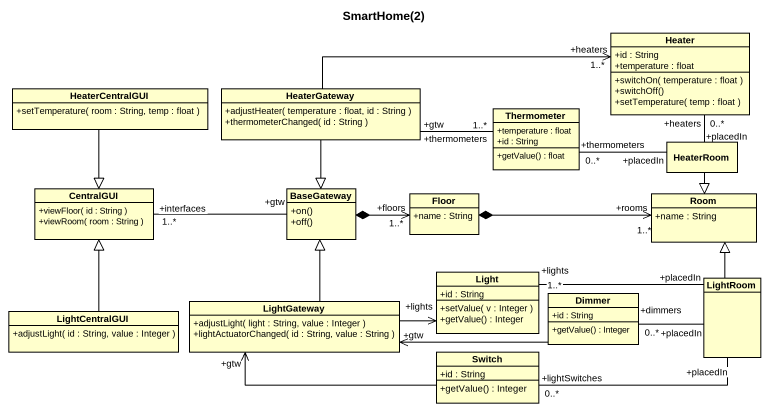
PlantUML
@startuml
title SmartHome(2)
hide circle
hide empty members
skinparam classAttributeIconSize 0
class Heater {
  +id : String
  +temperature : float
  +switchOn( temperature : float )
  +switchOff()
  +setTemperature( temp : float )
}
class HeaterCentralGUI {
  +setTemperature( room : String, temp : float )
}
class HeaterGateway {
  +adjustHeater( temperature : float, id : String )
  +thermometerChanged( id : String )
}
class Thermometer {
  +temperature : float
  +id : String
  +getValue() : float
}
class HeaterRoom
class CentralGUI {
  +viewFloor( id : String )
  +viewRoom( room : String )
}
class BaseGateway {
  +on()
  +off()
}
class Floor {
  +name : String
}
class Room {
  +name : String
}
class Light {
  +id : String
  +setValue( v : Integer )
  +getValue() : Integer
}
class LightGateway {
  +adjustLight( light : String, value : Integer )
  +lightActuatorChanged( id : String, value : String )
}
class Dimmer {
  +id : String
  +getValue() : Integer
}
class LightRoom
class LightCentralGUI {
  +adjustLight( id : String, value : Integer )
}
class Switch {
  +id : String
  +getValue() : Integer
}
Heater "+heaters\n0..*" -- "+placedIn" HeaterRoom
HeaterCentralGUI --|> CentralGUI
HeaterGateway -right-> "+heaters\n1..*" Heater
HeaterGateway --|> BaseGateway
Thermometer "+thermometers\n1..*" -left- "+gtw" HeaterGateway
Thermometer "+thermometers\n0..*" -right- "+placedIn" HeaterRoom
HeaterRoom --|> Room
CentralGUI "+interfaces\n1..*" -right- "+gtw" BaseGateway
BaseGateway *-right-> "+floors\n1..*" Floor
Floor *-right-> "+rooms\n1..*" Room
Light "+lights\n1..*" -right- "+placedIn" LightRoom
LightGateway -up-|> BaseGateway
LightGateway -right-> "+lights" Light
Dimmer -left-> "+gtw" LightGateway
Dimmer "+dimmers\n0..*" -right- "+placedIn" LightRoom
LightRoom -up-|> Room
LightCentralGUI -up-|> CentralGUI
Switch -left-> "+gtw" LightGateway
Switch "+lightSwitches\n0..*" -right- "+placedIn" LightRoom
@enduml
